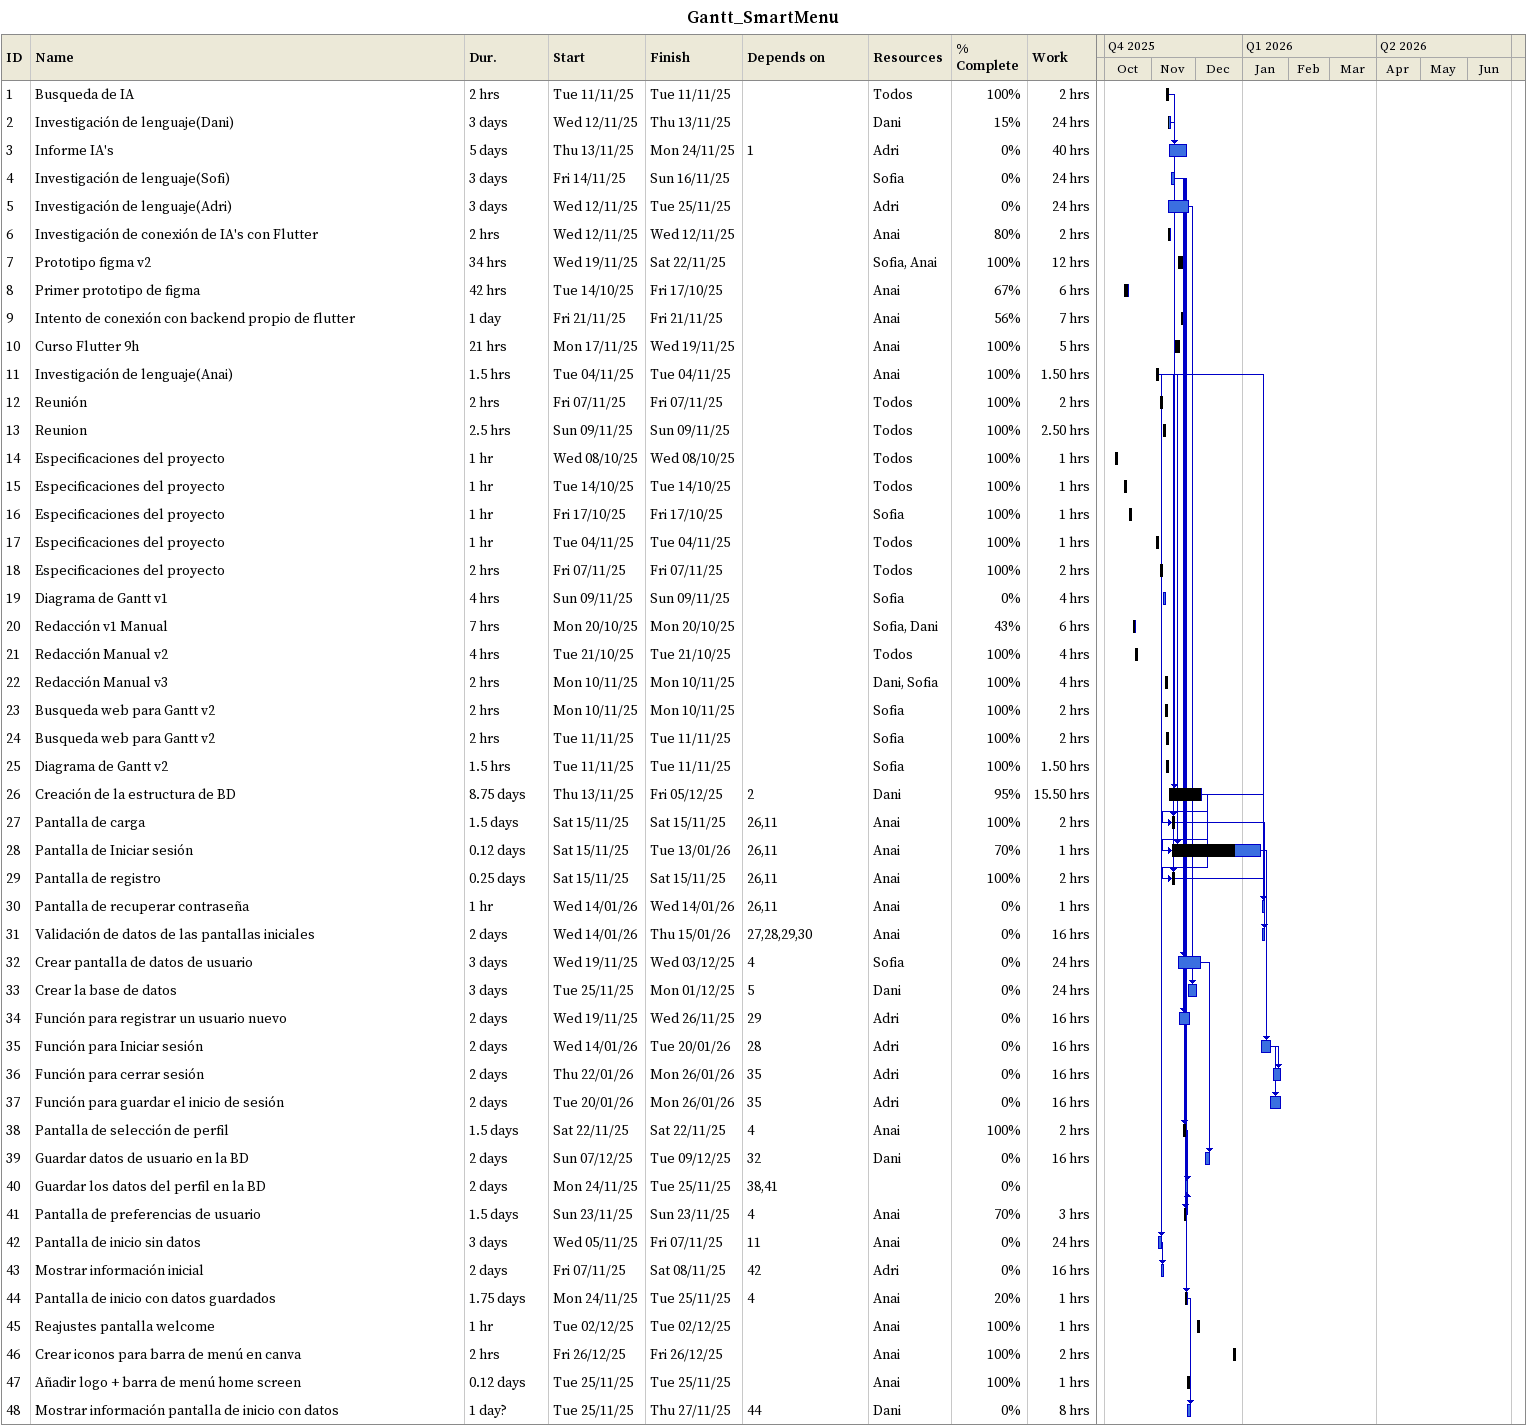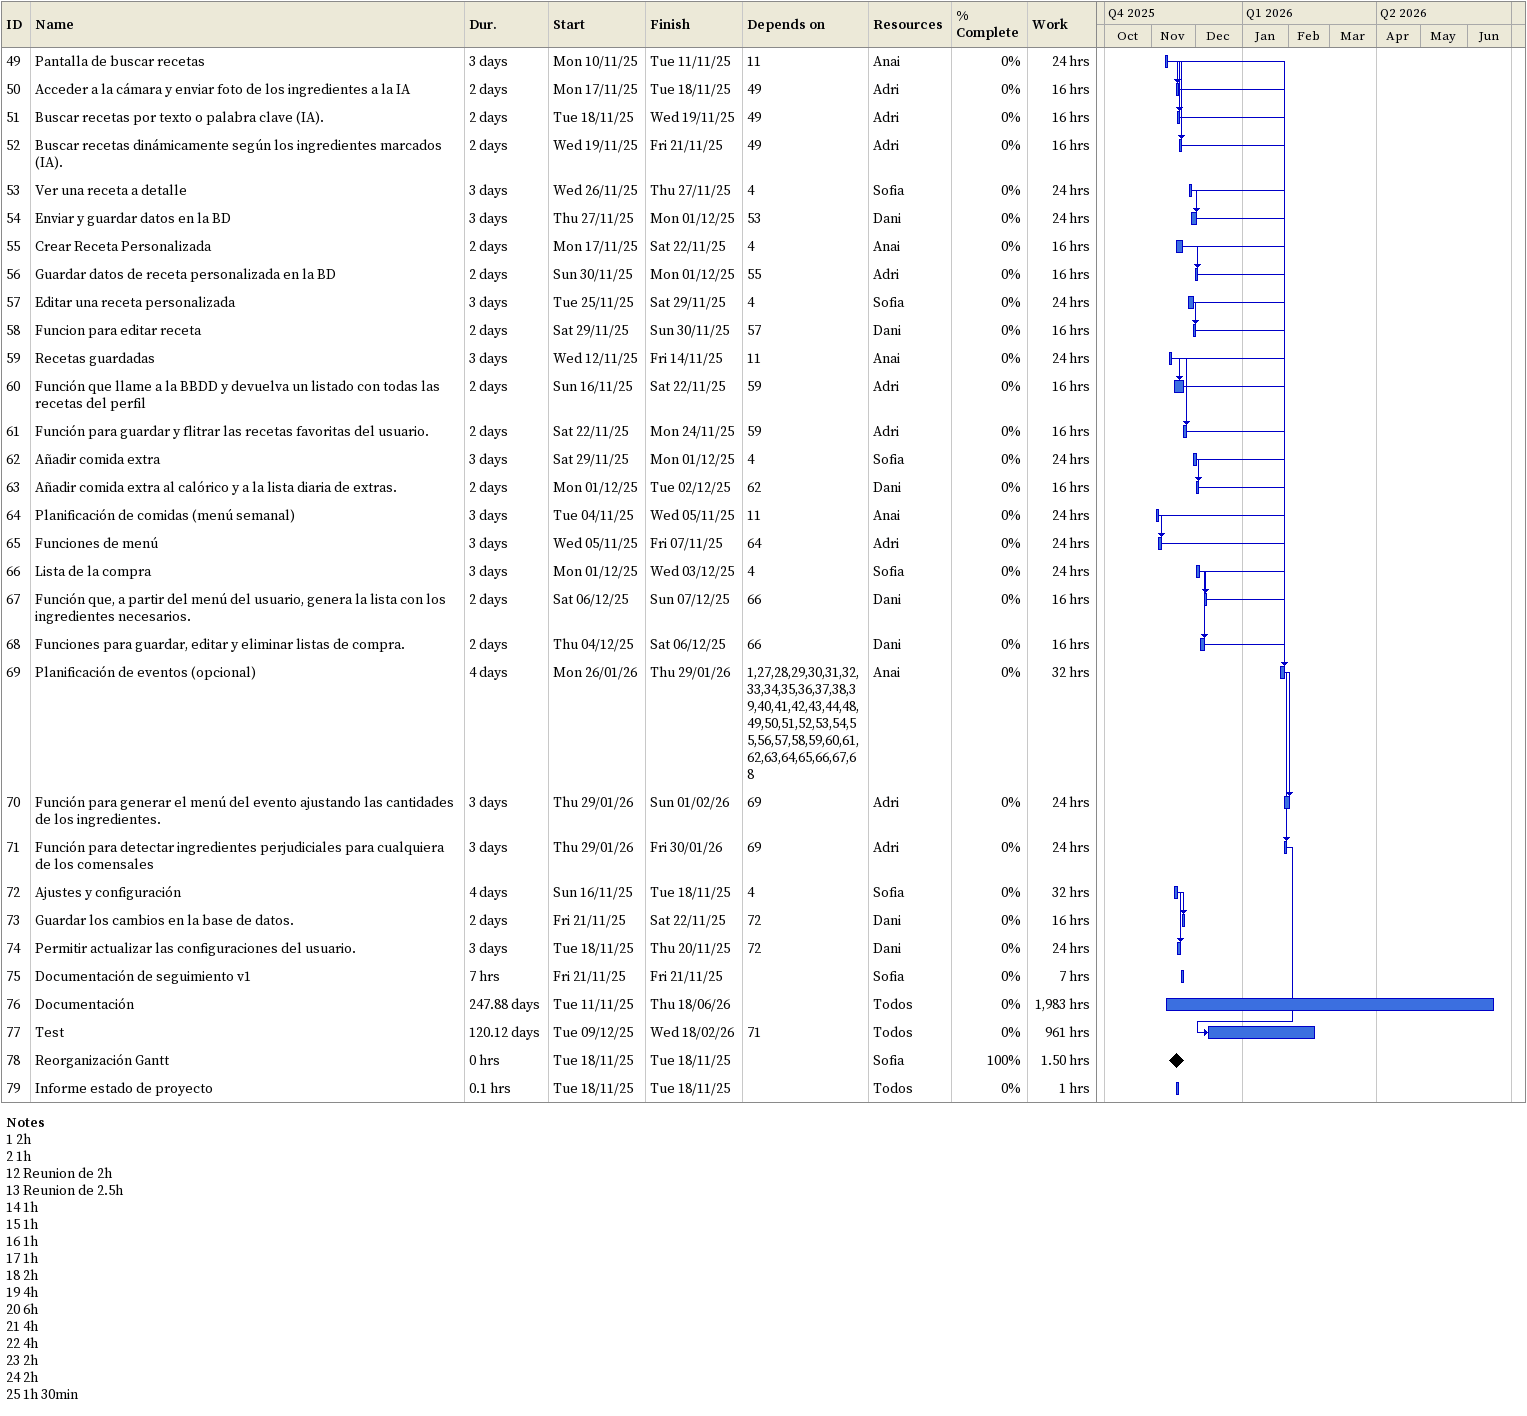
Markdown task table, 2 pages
Gantt_SmartMenu

| ID | Task | Duration | Start | Finish | Predecessors | Resources | % complete | Work (h) |
|---|---|---|---|---|---|---|---|---|
| 1 | Busqueda de IA | 2h | 2025-11-11 | 2025-11-11 |  | Todos | 100 | 2 |
| 2 | Investigación de lenguaje(Dani) | 3d | 2025-11-12 | 2025-11-13 |  | Dani | 15 | 24 |
| 3 | Informe IA's | 5d | 2025-11-13 | 2025-11-24 | 1 | Adri | 0 | 40 |
| 4 | Investigación de lenguaje(Sofi) | 3d | 2025-11-14 | 2025-11-16 |  | Sofia | 0 | 24 |
| 5 | Investigación de lenguaje(Adri) | 3d | 2025-11-12 | 2025-11-25 |  | Adri | 0 | 24 |
| 6 | Investigación de conexión de IA's con Flutter | 2h | 2025-11-12 | 2025-11-12 |  | Anai | 80 | 2 |
| 7 | Prototipo figma v2 | 34h | 2025-11-19 | 2025-11-22 |  | Sofia, Anai | 100 | 12 |
| 8 | Primer prototipo de figma | 42h | 2025-10-14 | 2025-10-17 |  | Anai | 67 | 6 |
| 9 | Intento de conexión con backend propio de flutter | 1d | 2025-11-21 | 2025-11-21 |  | Anai | 56 | 7 |
| 10 | Curso Flutter 9h | 21h | 2025-11-17 | 2025-11-19 |  | Anai | 100 | 5 |
| 11 | Investigación de lenguaje(Anai) | 1.5h | 2025-11-04 | 2025-11-04 |  | Anai | 100 | 1.50 |
| 12 | Reunión | 2h | 2025-11-07 | 2025-11-07 |  | Todos | 100 | 2 |
| 13 | Reunion | 2.5h | 2025-11-09 | 2025-11-09 |  | Todos | 100 | 2.50 |
| 14 | Especificaciones del proyecto | 1h | 2025-10-08 | 2025-10-08 |  | Todos | 100 | 1 |
| 15 | Especificaciones del proyecto | 1h | 2025-10-14 | 2025-10-14 |  | Todos | 100 | 1 |
| 16 | Especificaciones del proyecto | 1h | 2025-10-17 | 2025-10-17 |  | Sofia | 100 | 1 |
| 17 | Especificaciones del proyecto | 1h | 2025-11-04 | 2025-11-04 |  | Todos | 100 | 1 |
| 18 | Especificaciones del proyecto | 2h | 2025-11-07 | 2025-11-07 |  | Todos | 100 | 2 |
| 19 | Diagrama de Gantt v1 | 4h | 2025-11-09 | 2025-11-09 |  | Sofia | 0 | 4 |
| 20 | Redacción v1 Manual | 7h | 2025-10-20 | 2025-10-20 |  | Sofia, Dani | 43 | 6 |
| 21 | Redacción Manual v2 | 4h | 2025-10-21 | 2025-10-21 |  | Todos | 100 | 4 |
| 22 | Redacción Manual v3 | 2h | 2025-11-10 | 2025-11-10 |  | Dani, Sofia | 100 | 4 |
| 23 | Busqueda web para Gantt v2 | 2h | 2025-11-10 | 2025-11-10 |  | Sofia | 100 | 2 |
| 24 | Busqueda web para Gantt v2 | 2h | 2025-11-11 | 2025-11-11 |  | Sofia | 100 | 2 |
| 25 | Diagrama de Gantt v2 | 1.5h | 2025-11-11 | 2025-11-11 |  | Sofia | 100 | 1.50 |
| 26 | Creación de la estructura de BD | 8.75d | 2025-11-13 | 2025-12-05 | 2 | Dani | 95 | 15.50 |
| 27 | Pantalla de carga | 1.5d | 2025-11-15 | 2025-11-15 | 26, 11 | Anai | 100 | 2 |
| 28 | Pantalla de Iniciar sesión | 0.12d | 2025-11-15 | 2026-01-13 | 26, 11 | Anai | 70 | 1 |
| 29 | Pantalla de registro | 0.25d | 2025-11-15 | 2025-11-15 | 26, 11 | Anai | 100 | 2 |
| 30 | Pantalla de recuperar contraseña | 1h | 2026-01-14 | 2026-01-14 | 26, 11 | Anai | 0 | 1 |
| 31 | Validación de datos de las pantallas iniciales | 2d | 2026-01-14 | 2026-01-15 | 27, 28, 29, 30 | Anai | 0 | 16 |
| 32 | Crear pantalla de datos de usuario | 3d | 2025-11-19 | 2025-12-03 | 4 | Sofia | 0 | 24 |
| 33 | Crear la base de datos | 3d | 2025-11-25 | 2025-12-01 | 5 | Dani | 0 | 24 |
| 34 | Función para registrar un usuario nuevo | 2d | 2025-11-19 | 2025-11-26 | 29 | Adri | 0 | 16 |
| 35 | Función para Iniciar sesión | 2d | 2026-01-14 | 2026-01-20 | 28 | Adri | 0 | 16 |
| 36 | Función para cerrar sesión | 2d | 2026-01-22 | 2026-01-26 | 35 | Adri | 0 | 16 |
| 37 | Función para guardar el inicio de sesión | 2d | 2026-01-20 | 2026-01-26 | 35 | Adri | 0 | 16 |
| 38 | Pantalla de selección de perfil | 1.5d | 2025-11-22 | 2025-11-22 | 4 | Anai | 100 | 2 |
| 39 | Guardar datos de usuario en la BD | 2d | 2025-12-07 | 2025-12-09 | 32 | Dani | 0 | 16 |
| 40 | Guardar los datos del perfil en la BD | 2d | 2025-11-24 | 2025-11-25 | 38, 41 |  | 0 |  |
| 41 | Pantalla de preferencias de usuario | 1.5d | 2025-11-23 | 2025-11-23 | 4 | Anai | 70 | 3 |
| 42 | Pantalla de inicio sin datos | 3d | 2025-11-05 | 2025-11-07 | 11 | Anai | 0 | 24 |
| 43 | Mostrar información inicial | 2d | 2025-11-07 | 2025-11-08 | 42 | Adri | 0 | 16 |
| 44 | Pantalla de inicio con datos guardados | 1.75d | 2025-11-24 | 2025-11-25 | 4 | Anai | 20 | 1 |
| 45 | Reajustes pantalla welcome | 1h | 2025-12-02 | 2025-12-02 |  | Anai | 100 | 1 |
| 46 | Crear iconos para barra de menú en canva | 2h | 2025-12-26 | 2025-12-26 |  | Anai | 100 | 2 |
| 47 | Añadir logo + barra de menú home screen | 0.12d | 2025-11-25 | 2025-11-25 |  | Anai | 100 | 1 |
| 48 | Mostrar información pantalla de inicio con datos | 1d? | 2025-11-25 | 2025-11-27 | 44 | Dani | 0 | 8 |
| 49 | Pantalla de buscar recetas | 3d | 2025-11-10 | 2025-11-11 | 11 | Anai | 0 | 24 |
| 50 | Acceder a la cámara y enviar foto de los ingredientes a la IA | 2d | 2025-11-17 | 2025-11-18 | 49 | Adri | 0 | 16 |
| 51 | Buscar recetas por texto o palabra clave (IA). | 2d | 2025-11-18 | 2025-11-19 | 49 | Adri | 0 | 16 |
| 52 | Buscar recetas dinámicamente según los ingredientes marcados (IA). | 2d | 2025-11-19 | 2025-11-21 | 49 | Adri | 0 | 16 |
| 53 | Ver una receta a detalle | 3d | 2025-11-26 | 2025-11-27 | 4 | Sofia | 0 | 24 |
| 54 | Enviar y guardar datos en la BD | 3d | 2025-11-27 | 2025-12-01 | 53 | Dani | 0 | 24 |
| 55 | Crear Receta Personalizada | 2d | 2025-11-17 | 2025-11-22 | 4 | Anai | 0 | 16 |
| 56 | Guardar datos de receta personalizada en la BD | 2d | 2025-11-30 | 2025-12-01 | 55 | Adri | 0 | 16 |
| 57 | Editar una receta personalizada | 3d | 2025-11-25 | 2025-11-29 | 4 | Sofia | 0 | 24 |
| 58 | Funcion para editar receta | 2d | 2025-11-29 | 2025-11-30 | 57 | Dani | 0 | 16 |
| 59 | Recetas guardadas | 3d | 2025-11-12 | 2025-11-14 | 11 | Anai | 0 | 24 |
| 60 | Función que llame a la BBDD y devuelva un listado con todas las recetas del perfil | 2d | 2025-11-16 | 2025-11-22 | 59 | Adri | 0 | 16 |
| 61 | Función para guardar y flitrar las recetas favoritas del usuario. | 2d | 2025-11-22 | 2025-11-24 | 59 | Adri | 0 | 16 |
| 62 | Añadir comida extra | 3d | 2025-11-29 | 2025-12-01 | 4 | Sofia | 0 | 24 |
| 63 | Añadir comida extra al calórico y a la lista diaria de extras. | 2d | 2025-12-01 | 2025-12-02 | 62 | Dani | 0 | 16 |
| 64 | Planificación de comidas (menú semanal) | 3d | 2025-11-04 | 2025-11-05 | 11 | Anai | 0 | 24 |
| 65 | Funciones de menú | 3d | 2025-11-05 | 2025-11-07 | 64 | Adri | 0 | 24 |
| 66 | Lista de la compra | 3d | 2025-12-01 | 2025-12-03 | 4 | Sofia | 0 | 24 |
| 67 | Función que, a partir del menú del usuario, genera la lista con los ingredientes necesarios. | 2d | 2025-12-06 | 2025-12-07 | 66 | Dani | 0 | 16 |
| 68 | Funciones para guardar, editar y eliminar listas de compra. | 2d | 2025-12-04 | 2025-12-06 | 66 | Dani | 0 | 16 |
| 69 | Planificación de eventos (opcional) | 4d | 2026-01-26 | 2026-01-29 | 1, 27, 28, 29, 30, 31, 32, 33, 34, 35, 36, 37, 38, 39, 40, 41, 42, 43, 44, 48, 49, 50, 51, 52, 53, 54, 55, 56, 57, 58, 59, 60, 61, 62, 63, 64, 65, 66, 67, 68 | Anai | 0 | 32 |
| 70 | Función para generar el menú del evento ajustando las cantidades de los ingredientes. | 3d | 2026-01-29 | 2026-02-01 | 69 | Adri | 0 | 24 |
| 71 | Función para detectar ingredientes perjudiciales para cualquiera de los comensales | 3d | 2026-01-29 | 2026-01-30 | 69 | Adri | 0 | 24 |
| 72 | Ajustes y configuración | 4d | 2025-11-16 | 2025-11-18 | 4 | Sofia | 0 | 32 |
| 73 | Guardar los cambios en la base de datos. | 2d | 2025-11-21 | 2025-11-22 | 72 | Dani | 0 | 16 |
| 74 | Permitir actualizar las configuraciones del usuario. | 3d | 2025-11-18 | 2025-11-20 | 72 | Dani | 0 | 24 |
| 75 | Documentación de seguimiento v1 | 7h | 2025-11-21 | 2025-11-21 |  | Sofia | 0 | 7 |
| 76 | Documentación | 247.88d | 2025-11-11 | 2026-06-18 |  | Todos | 0 | 1983 |
| 77 | Test | 120.12d | 2025-12-09 | 2026-02-18 | 71 | Todos | 0 | 961 |
| 78 | Reorganización Gantt | 0h | 2025-11-18 | 2025-11-18 |  | Sofia | 100 | 1.50 |
| 79 | Informe estado de proyecto | 0.1h | 2025-11-18 | 2025-11-18 |  | Todos | 0 | 1 |

Notes
- 1: 2h
- 2: 1h
- 12: Reunion de 2h
- 13: Reunion de 2.5h
- 14: 1h
- 15: 1h
- 16: 1h
- 17: 1h
- 18: 2h
- 19: 4h
- 20: 6h
- 21: 4h
- 22: 4h
- 23: 2h
- 24: 2h
- 25: 1h 30min
